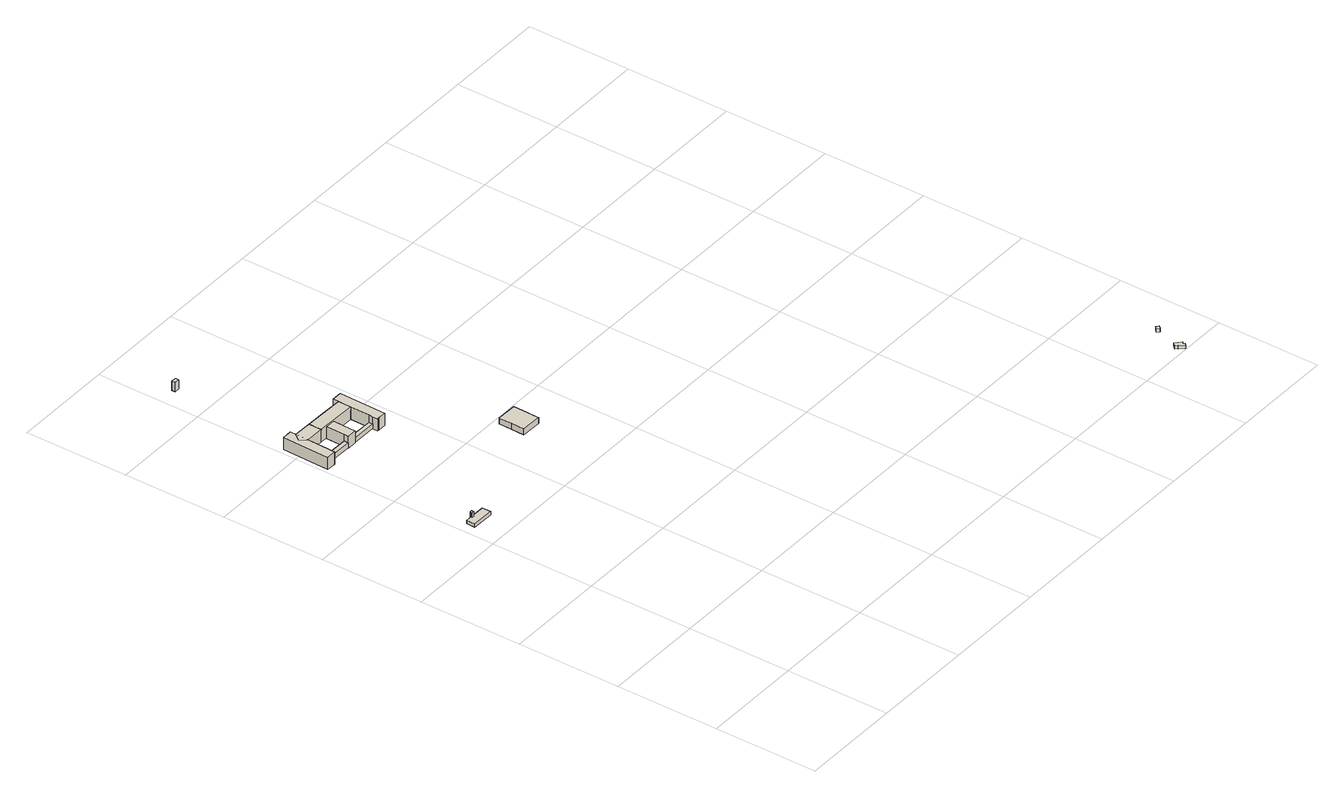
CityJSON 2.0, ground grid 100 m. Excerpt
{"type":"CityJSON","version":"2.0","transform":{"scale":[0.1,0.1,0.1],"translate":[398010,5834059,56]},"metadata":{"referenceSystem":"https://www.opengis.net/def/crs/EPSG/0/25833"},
"CityObjects":{
"building1":{"type":"Building","attributes":{"Gemeindeschluessel":"11000003","BezugspunktDach":"2200","function":"31001_2000","measuredHeight":7.73,"storeysAboveGround":1},"address":[{"country":"Germany","locality":"Berlin","thoroughfareNumber":"158 (1)","thoroughfareName":"Hobrechtsfelder Chaussee"}],"geometry":[{"type":"Solid","lod":"1","boundaries":[[[[0,1,2,3,4,5]],[[6,7,8,9,10,11]],[[6,11,5,4]],[[7,6,4,3]],[[8,7,3,2]],[[9,8,2,1]],[[10,9,1,0]],[[11,10,0,5]]]]}]},
"building2":{"type":"Building","attributes":{"Gemeindeschluessel":"11000003","BezugspunktDach":"2200","function":"31001_1010","measuredHeight":3.45,"storeysAboveGround":1},"address":[{"country":"Germany","locality":"Berlin","thoroughfareNumber":"158","thoroughfareName":"Hobrechtsfelder Chaussee"}],"geometry":[{"type":"Solid","lod":"1","boundaries":[[[[12,13,14,15,16,17,18,19]],[[20,21,22,23,24,25,26,27]],[[20,27,19,18]],[[21,20,18,17]],[[22,21,17,16]],[[23,22,16,15]],[[24,23,15,14]],[[25,24,14,13]],[[26,25,13,12]],[[27,26,12,19]]]]}]},
"building3":{"type":"Building","attributes":{"Gemeindeschluessel":"11000003","BezugspunktDach":"2200","function":"31001_1010","measuredHeight":4.95,"storeysAboveGround":2},"address":[{"country":"Germany","locality":"Berlin","thoroughfareNumber":"174A (1)","thoroughfareName":"Hobrechtsfelder Chaussee"}],"geometry":[{"type":"Solid","lod":"1","boundaries":[[[[28,29,30,31]],[[32,33,34,35]],[[32,35,31,30]],[[33,32,30,29]],[[34,33,29,28]],[[35,34,28,31]]]]}]},
"building4":{"type":"Building","attributes":{"Gemeindeschluessel":"11000003","function":"31001_1010"},"address":[{"country":"Germany","locality":"Berlin","thoroughfareNumber":"174A, 174B, 174C, 174D, 174E, 174F, 174G, 174H","thoroughfareName":"Hobrechtsfelder Chaussee"}],"children":["building4-1","building4-2","building4-3","building4-4","building4-5","building4-6"]},
"building4-1":{"type":"BuildingPart","attributes":{"BezugspunktDach":"2200","measuredHeight":14.1,"storeysAboveGround":2},"parents":["building4"],"geometry":[{"type":"MultiSurface","lod":"1","boundaries":[[[36,37,38,39,40,41,42]],[[43,44,45,46,47,48,49]],[[50,51,52,44,40,39]],[[46,45,39,38]],[[49,48,36,42]],[[42,41,43,49]],[[44,43,41,40]],[[45,53,44,52,51,50]],[[47,46,38,37]],[[48,54,47,37,36]]]}]},
"building4-2":{"type":"BuildingPart","attributes":{"BezugspunktDach":"2200","measuredHeight":13.78,"storeysAboveGround":2},"parents":["building4"],"geometry":[{"type":"MultiSurface","lod":"1","boundaries":[[[55,56,57,58,59,60,61,62]],[[63,64,44,43,49,65,66,67]],[[63,67,62,61]],[[64,68,69,61,60]],[[44,64,60,59]],[[41,40,44,59,58]],[[42,41,58,57]],[[65,49,57,56]],[[66,70,71,56,55]],[[67,66,55,62]],[[63,69,68,64]],[[43,44,40,41]],[[49,43,41,42]],[[65,72,71,70,66]]]}]},
"building4-3":{"type":"BuildingPart","attributes":{"BezugspunktDach":"2200","measuredHeight":10.88,"storeysAboveGround":2},"parents":["building4"],"geometry":[{"type":"MultiSurface","lod":"1","boundaries":[[[51,73,74,52]],[[75,76,45,44]],[[75,44,52,74]],[[76,75,74,73]],[[45,76,73,51]],[[44,45,51,52,77]]]}]},
"building4-4":{"type":"BuildingPart","attributes":{"BezugspunktDach":"2200","measuredHeight":14.08,"storeysAboveGround":2},"parents":["building4"],"geometry":[{"type":"MultiSurface","lod":"1","boundaries":[[[78,79,80,81,38,36,82,83,84,85]],[[86,87,88,48,46,89,90,91,92,93]],[[86,93,85,84]],[[87,86,84,83]],[[88,87,83,82]],[[48,88,82,36]],[[37,36,48,36,38]],[[89,46,38,81]],[[90,89,81,80]],[[91,90,80,79]],[[92,91,79,78]],[[93,92,78,85]],[[46,47,37,38]],[[47,48,36,37]]]}]},
"building4-5":{"type":"BuildingPart","attributes":{"BezugspunktDach":"2200","measuredHeight":13.78,"storeysAboveGround":2},"parents":["building4"],"geometry":[{"type":"Solid","lod":"1","boundaries":[[[[94,95,96,71,70,69,68,97,98,99]],[[100,101,64,63,66,65,102,103,104,105]],[[100,105,99,98]],[[101,100,98,97]],[[64,101,97,68]],[[66,63,69,70]],[[102,65,71,96]],[[103,102,96,95]],[[104,103,95,94]],[[105,104,94,99]],[[63,64,68,69]],[[65,66,70,71]]]]}]},
"building4-6":{"type":"BuildingPart","attributes":{"BezugspunktDach":"2200","measuredHeight":13.12,"storeysAboveGround":2},"parents":["building4"],"geometry":[{"type":"Solid","lod":"1","boundaries":[[[[106,107,108,109,110,111,112]],[[113,114,115,116,117,118,119]],[[113,119,112,111]],[[114,113,111,110]],[[115,114,110,109]],[[116,115,109,108]],[[117,116,108,107]],[[118,117,107,106]],[[119,118,106,112]]]]}]},
"building5":{"type":"Building","attributes":{"Gemeindeschluessel":"11000003","BezugspunktDach":"2200","function":"31001_1010","measuredHeight":4.65,"storeysAboveGround":2},"address":[{"country":"Germany","locality":"Berlin","thoroughfareNumber":"174A (2)","thoroughfareName":"Hobrechtsfelder Chaussee"}],"geometry":[{"type":"Solid","lod":"1","boundaries":[[[[120,121,122,123]],[[124,125,126,127]],[[124,127,123,122]],[[125,124,122,121]],[[126,125,121,120]],[[127,126,120,123]]]]}]},
"building6":{"type":"Building","attributes":{"Gemeindeschluessel":"11000003","BezugspunktDach":"2200","function":"31001_2000","measuredHeight":9.35,"storeysAboveGround":1},"address":[{"country":"Germany","locality":"Berlin","thoroughfareNumber":"172A (2)","thoroughfareName":"Hobrechtsfelder Chaussee"}],"geometry":[{"type":"Solid","lod":"1","boundaries":[[[[128,129,130,131]],[[132,133,134,135]],[[132,135,131,130]],[[133,132,130,129]],[[134,133,129,128]],[[135,134,128,131]]]]}]},
"building7":{"type":"Building","attributes":{"Gemeindeschluessel":"11000003","BezugspunktDach":"2200","function":"31001_2000","measuredHeight":6.57,"storeysAboveGround":1},"address":[{"country":"Germany","locality":"Berlin","thoroughfareNumber":"158 (2)","thoroughfareName":"Hobrechtsfelder Chaussee"}],"geometry":[{"type":"Solid","lod":"1","boundaries":[[[[136,137,138,139,140,141,142,143]],[[144,145,146,147,148,149,150,151]],[[144,151,143,142]],[[145,144,142,141]],[[146,145,141,140]],[[147,146,140,139]],[[148,147,139,138]],[[149,148,138,137]],[[150,149,137,136]],[[151,150,136,143]]]]}]},
"building8":{"type":"Building","attributes":{"Gemeindeschluessel":"11000003","BezugspunktDach":"2200","function":"31001_1313","measuredHeight":3.77,"storeysAboveGround":1},"address":[{"country":"Germany","locality":"Berlin","thoroughfareNumber":"59 (2)","thoroughfareName":"Hörstenweg"}],"geometry":[{"type":"Solid","lod":"1","boundaries":[[[[152,153,154,155,156,157,158,159]],[[160,161,162,163,164,165,166,167]],[[160,167,159,158]],[[161,160,158,157]],[[162,161,157,156]],[[163,162,156,155]],[[164,163,155,154]],[[165,164,154,153]],[[166,165,153,152]],[[167,166,152,159]]]]}]},
"building9":{"type":"Building","attributes":{"Gemeindeschluessel":"11000003","BezugspunktDach":"2200","function":"31001_2000","measuredHeight":3.18,"storeysAboveGround":1},"address":[{"country":"Germany","locality":"Berlin","thoroughfareNumber":"61 (3)","thoroughfareName":"Hörstenweg"}],"geometry":[{"type":"Solid","lod":"1","boundaries":[[[[168,169,170,171]],[[172,173,174,175]],[[172,175,171,170]],[[173,172,170,169]],[[174,173,169,168]],[[175,174,168,171]]]]}]}
},
"vertices":[
[184,3323,91],[184,3333,91],[183,3344,91],[160,3345,91],[160,3334,91],[160,3324,91],[160,3334,14],[160,3345,14],[183,3344,14],[184,3333,14],[184,3323,14],[160,3324,14],
[312,3247,46],[314,3331,46],[184,3333,46],[184,3323,46],[160,3324,46],[160,3334,46],[99,3335,46],[97,3252,46],[99,3335,12],[160,3334,12],[160,3324,12],[184,3323,12],[184,3333,12],[314,3331,12],[312,3247,12],[97,3252,12],
[342,4715,95],[343,4757,95],[99,4762,95],[97,4717,95],[99,4762,46],[343,4757,46],[342,4715,46],[97,4717,46],
[681,4935,166],[682,4998,166],[683,5062,166],[506,5066,166],[287,5071,166],[285,5008,166],[284,4944,166],[285,5008,41],[287,5071,41],[506,5066,41],[683,5062,41],[682,4998,41],[681,4935,41],[284,4944,41],[506,5066,95],[506,5066,150],[287,5071,150],[497,5066,41],[682,4994,41],
[103,4949,167],[104,4949,167],[284,4944,167],[285,5008,167],[287,5071,167],[108,5075,167],[106,5075,167],[59,5013,167],[106,5075,41],[108,5075,41],[104,4949,41],[103,4949,41],[59,5013,41],[108,5075,166],[106,5075,166],[103,4949,166],[104,4949,166],[104,4949,103],
[506,5074,150],[287,5080,150],[287,5080,41],[506,5074,41],[287,5071,103],
[699,4661,166],[774,4659,166],[784,5116,166],[684,5118,166],[682,4935,166],[679,4749,166],[678,4710,166],[677,4661,166],[678,4710,41],[679,4749,41],[682,4935,41],[684,5118,41],[784,5116,41],[774,4659,41],[699,4661,41],[677,4661,41],
[96,4674,166],[97,4717,166],[99,4762,166],[108,5131,166],[15,5133,166],[5,4675,166],[15,5133,41],[108,5131,41],[99,4762,41],[97,4717,41],[96,4674,41],[5,4675,41],
[437,4713,161],[439,4754,161],[444,4940,161],[397,4986,161],[348,4943,161],[343,4757,161],[342,4715,161],[343,4757,41],[348,4943,41],[397,4986,41],[444,4940,41],[439,4754,41],[437,4713,41],[342,4715,41],
[678,4710,92],[679,4749,92],[439,4754,92],[437,4713,92],[439,4754,46],[679,4749,46],[678,4710,46],[437,4713,46],
[191,6324,135],[192,6359,135],[143,6361,135],[142,6326,135],[143,6361,41],[192,6359,41],[191,6324,41],[142,6326,41],
[1544,3658,98],[1544,3666,98],[1547,3785,98],[1549,3913,98],[1350,3917,98],[1350,3909,98],[1348,3789,98],[1345,3662,98],[1348,3789,39],[1350,3909,39],[1350,3917,39],[1549,3913,39],[1547,3785,39],[1544,3666,39],[1544,3658,39],[1345,3662,39],
[5517,60,36],[5511,54,36],[5555,10,36],[5574,28,36],[5561,41,36],[5579,59,36],[5527,111,36],[5496,80,36],[5527,111,7],[5579,59,7],[5561,41,7],[5574,28,7],[5555,10,7],[5511,54,7],[5517,60,7],[5496,80,7],
[5618,317,37],[5643,342,37],[5623,363,37],[5597,338,37],[5623,363,5],[5643,342,5],[5618,317,5],[5597,338,5]
]}
